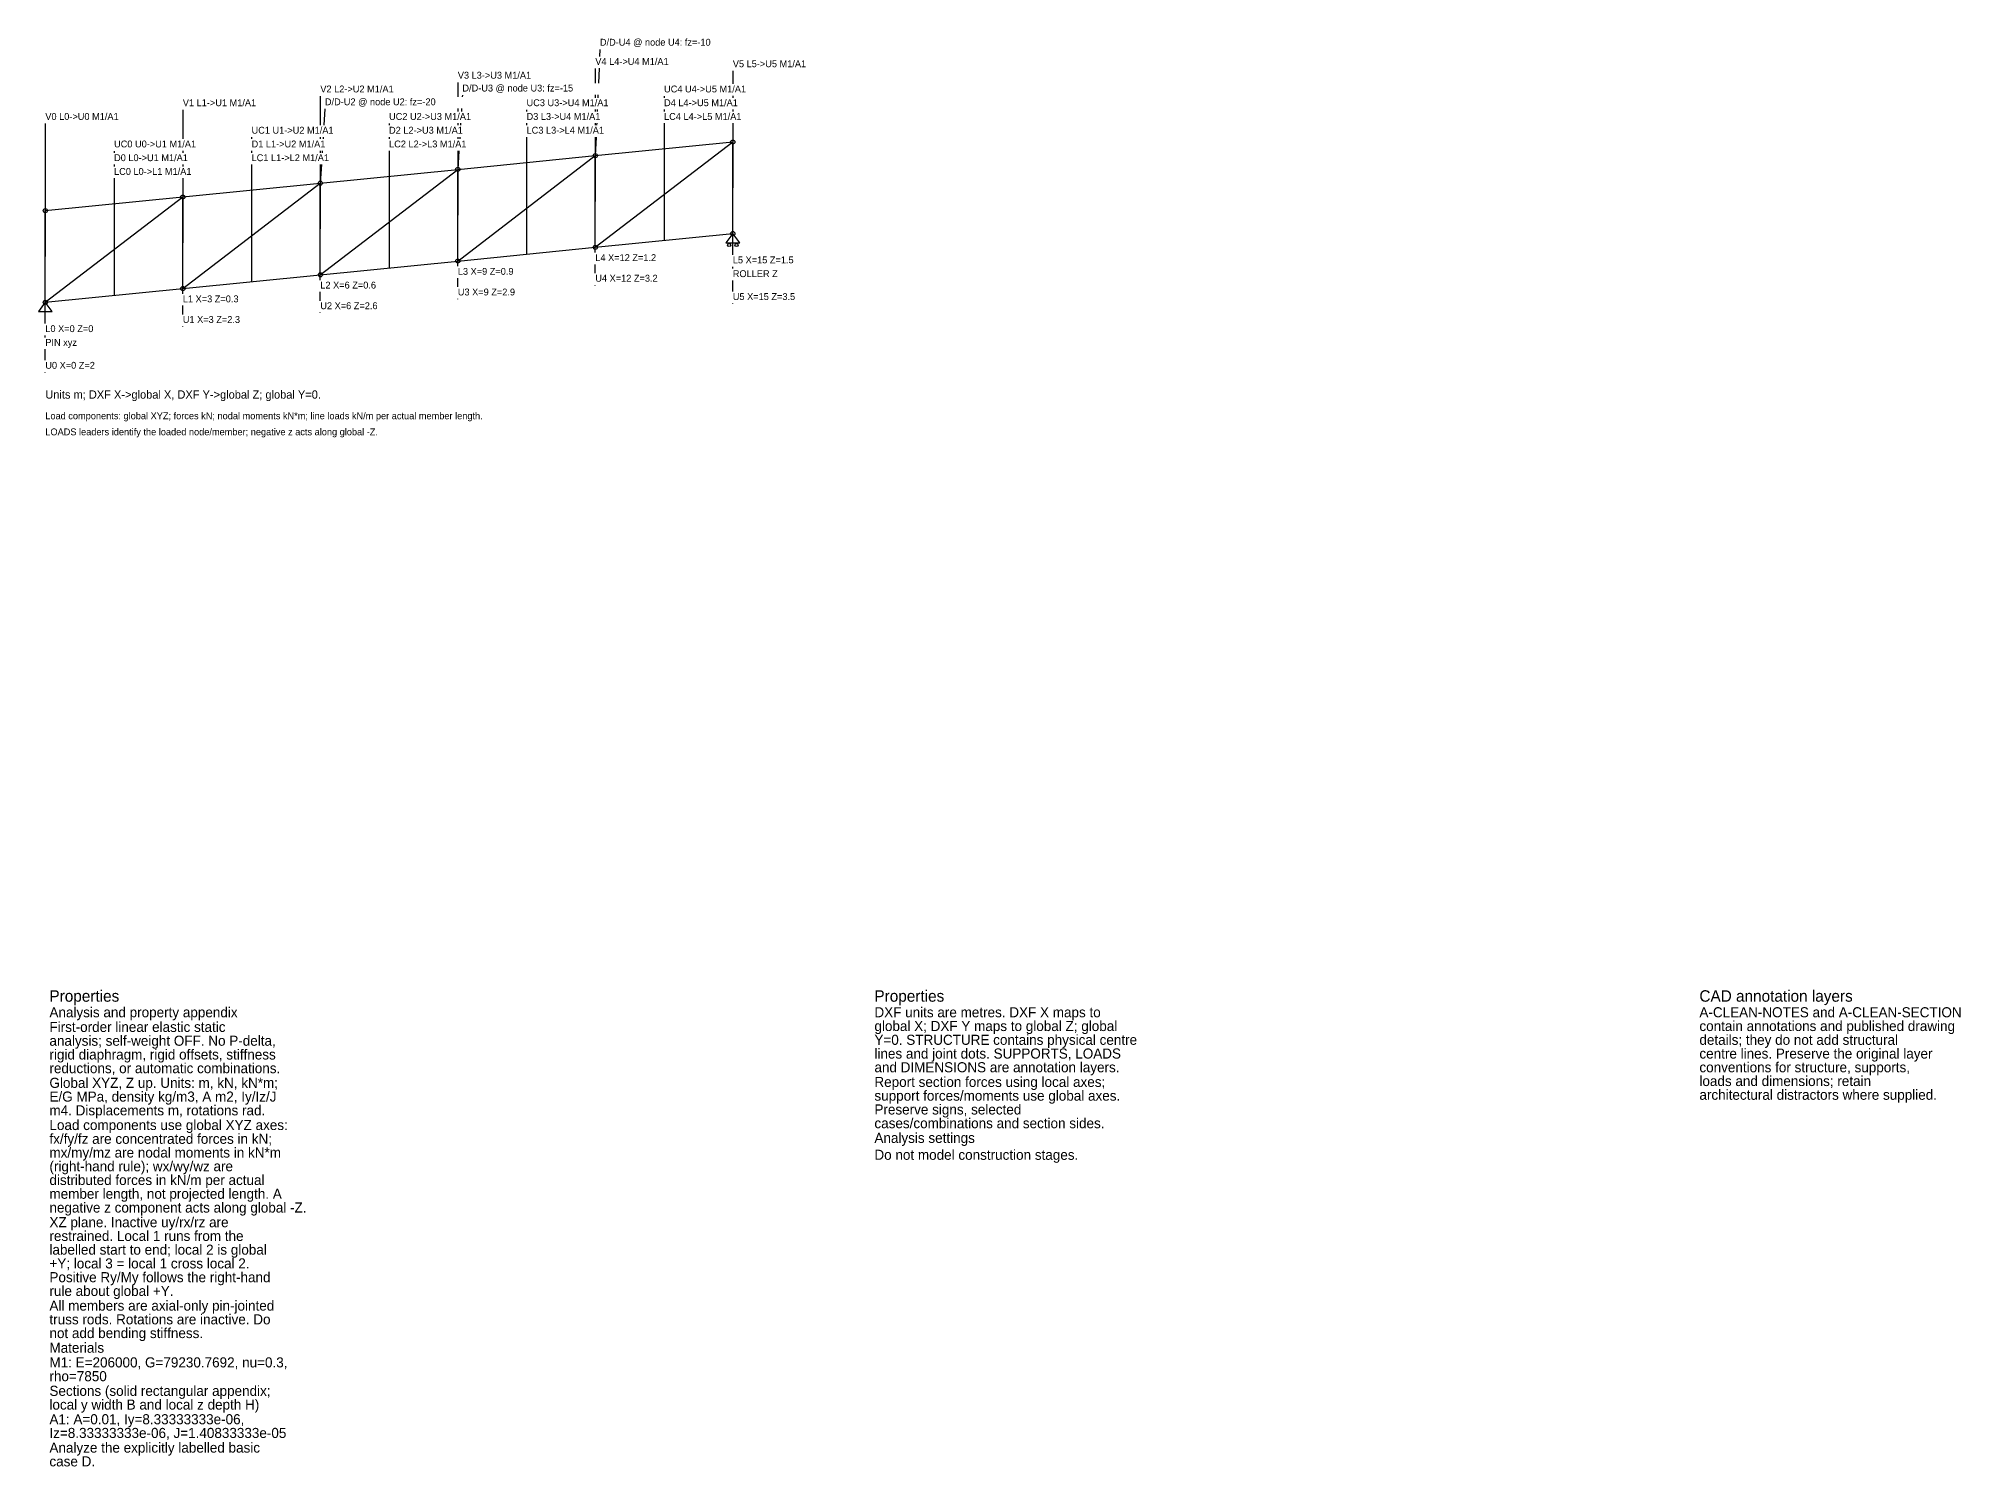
# Model space of a CAD drawing. Header units: metres. Extents: x -0.1 to 41.8, y -25.4 to 5.8.
import ezdxf

# ---------------------------------------------------------------- set-up
doc = ezdxf.new("R2010")
doc.units = ezdxf.units.M
for name, color, linetype in [('DIMENSIONS', 4, 'CONTINUOUS'), ('LOADS', 1, 'CONTINUOUS'), ('STRUCTURE', 7, 'CONTINUOUS'), ('SUPPORTS', 3, 'CONTINUOUS')]:
    doc.layers.add(name, color=color, linetype=linetype)

msp = doc.modelspace()

# ---------------------------------------------------------------- linework, layer by layer
at = {"layer": 'DIMENSIONS'}
for p, q in [((12, 5.1), (12, 4.785)), ((15, 5.05), (15, 4.765)), ((9, 4.8), (9, 4.485)), ((3, 4.2), (3, 3.565)), ((6, 4.5), (6, 3.865)), ((9, 4.228), (9, 4.165)), ((10.5, 4.2), (10.5, 4.165)), ((12, 4.527), (12, 4.465)), ((12, 4.208), (12, 4.165)), ((13.5, 4.5), (13.5, 4.465)), ((13.5, 4.208), (13.5, 4.165)), ((13.5, 4.2), (13.5, 4.165)), ((15, 4.508), (15, 4.465)), ((15, 4.208), (15, 4.165)), ((0, 3.9), (0, 1)), ((7.5, 3.9), (7.5, 3.865)), ((9, 3.908), (9, 3.865)), ((10.5, 3.908), (10.5, 3.865)), ((10.5, 3.9), (10.5, 3.865)), ((12, 3.908), (12, 3.865)), ((13.5, 3.908), (13.5, 3.35)), ((13.5, 3.908), (13.5, 2.35)), ((13.5, 3.9), (13.5, 1.35)), ((15, 3.908), (15, 2.5)), ((4.5, 3.6), (4.5, 3.565)), ((6, 3.607), (6, 3.565)), ((7.5, 3.607), (7.5, 3.565)), ((7.5, 3.6), (7.5, 3.565)), ((9, 3.607), (9, 3.565)), ((10.5, 3.607), (10.5, 3.05)), ((10.5, 3.607), (10.5, 2.05)), ((10.5, 3.6), (10.5, 1.05)), ((12, 3.607), (12, 2.2)), ((15, 1.035), (15, 3.5)), ((1.5, 3.3), (1.5, 3.265)), ((1.5, 3.007), (1.5, 2.965)), ((1.5, 3), (1.5, 2.965)), ((3, 3.308), (3, 3.265)), ((3, 3.007), (3, 2.965)), ((4.5, 3.308), (4.5, 3.265)), ((4.5, 3.3), (4.5, 3.265)), ((4.5, 3.007), (4.5, 2.45)), ((4.5, 3.007), (4.5, 1.45)), ((4.5, 3), (4.5, 0.45)), ((6, 3.308), (6, 3.265)), ((6, 3.007), (6, 1.6)), ((7.5, 3.308), (7.5, 2.75)), ((7.5, 3.308), (7.5, 1.75)), ((7.5, 3.3), (7.5, 0.75)), ((9, 3.308), (9, 1.9)), ((12, 1.085), (12, 3.2)), ((1.5, 2.708), (1.5, 2.15)), ((1.5, 2.708), (1.5, 1.15)), ((1.5, 2.7), (1.5, 0.15)), ((3, 2.708), (3, 1.3)), ((6, 0.485), (6, 2.6)), ((9, 0.785), (9, 2.9)), ((3, 0.185), (3, 2.3)), ((0, -0.465), (0, 2)), ((15, 1.035), (15, 1.5)), ((9, 0.335), (9, 0.528)), ((12, 0.635), (12, 0.827)), ((15, 0.77), (15, 0.777)), ((15, 0.735), (15, 0.777)), ((15, 0.235), (15, 0.477)), ((0, -0.465), (0, 0)), ((6, 0.035), (6, 0.227)), ((9, 0.07), (9, 0.077)), ((12, 0.37), (12, 0.377)), ((3, -0.265), (3, -0.073)), ((6, -0.23), (6, -0.222)), ((15, -0.03), (15, -0.023)), ((0, -0.73), (0, -0.722)), ((0, -0.765), (0, -0.722)), ((3, -0.53), (3, -0.523)), ((0, -1.265), (0, -1.022)), ((0, -1.53), (0, -1.522))]:
    msp.add_line(p, q, dxfattribs=at)
at = {"layer": 'LOADS'}
for p, q in [((12.1, 5.52), (12.093, 5.365)), ((12.082, 5.107), (12.068, 4.785)), ((6.1, 4.22), (6.078, 3.865)), ((9.082, 4.228), (9.078, 4.165)), ((9.1, 4.52), (9.098, 4.485)), ((12.043, 4.208), (12.042, 4.165)), ((12.057, 4.527), (12.055, 4.465)), ((9.062, 3.908), (9.06, 3.865)), ((12.03, 3.908), (12.029, 3.865)), ((6.062, 3.607), (6.06, 3.565)), ((9.044, 3.607), (9.041, 3.565)), ((12.018, 3.607), (12, 3.2)), ((6.025, 3.007), (6, 2.6)), ((6.044, 3.308), (6.041, 3.265)), ((9.025, 3.308), (9, 2.9))]:
    msp.add_line(p, q, dxfattribs=at)
at = {"layer": 'STRUCTURE'}
for p, q in [((12, 3.2), (15, 3.5)), ((12, 1.2), (15, 3.5)), ((15, 1.5), (15, 3.5)), ((9, 2.9), (12, 3.2)), ((9, 0.9), (12, 3.2)), ((12, 1.2), (12, 3.2)), ((3, 2.3), (6, 2.6)), ((3, 0.3), (6, 2.6)), ((6, 2.6), (9, 2.9)), ((6, 0.6), (9, 2.9)), ((6, 0.6), (6, 2.6)), ((9, 0.9), (9, 2.9)), ((0, 2), (3, 2.3)), ((0, 0), (3, 2.3)), ((3, 0.3), (3, 2.3)), ((0, 0), (0, 2)), ((12, 1.2), (15, 1.5)), ((6, 0.6), (9, 0.9)), ((9, 0.9), (12, 1.2)), ((3, 0.3), (6, 0.6)), ((0, 0), (3, 0.3))]:
    msp.add_line(p, q, dxfattribs=at)
for centre in [(15, 3.5), (9, 2.9), (12, 3.2), (6, 2.6), (3, 2.3), (0, 2), (15, 1.5), (9, 0.9), (12, 1.2), (6, 0.6), (0, 0), (3, 0.3)]:
    msp.add_circle(centre, 0.045, dxfattribs=at)
at = {"layer": 'SUPPORTS'}
for p, q in [((15, 1.5), (14.85, 1.3)), ((14.85, 1.3), (15.15, 1.3)), ((15.15, 1.3), (15, 1.5)), ((15, 1.035), (15, 1.5)), ((15, 0.735), (15, 0.777)), ((15, 0.47), (15, 0.477)), ((0, 0), (-0.15, -0.2)), ((0.15, -0.2), (0, 0)), ((0, -0.465), (0, 0)), ((-0.15, -0.2), (0.15, -0.2)), ((0, -0.765), (0, -0.722)), ((0, -1.03), (0, -1.022))]:
    msp.add_line(p, q, dxfattribs=at)
for centre in [(14.92, 1.25), (15.08, 1.25)]:
    msp.add_circle(centre, 0.035, dxfattribs=at)

# ---------------------------------------------------------------- texts
at = {"layer": 'A-CLEAN-NOTES'}
for s, height, p in [('Properties', 0.25, (0.09, -15.262)), ('Properties', 0.25, (18.09, -15.262)), ('CAD annotation layers', 0.25, (36.09, -15.262)), ('Analysis and property appendix', 0.22, (0.09, -15.602)), ('DXF units are metres. DXF X maps to', 0.22, (18.09, -15.602)), ('A-CLEAN-NOTES and A-CLEAN-SECTION', 0.22, (36.09, -15.602)), ('First-order linear elastic static', 0.22, (0.09, -15.922)), ('global X; DXF Y maps to global Z; global', 0.22, (18.09, -15.902)), ('contain annotations and published drawing', 0.22, (36.09, -15.902)), ('analysis; self-weight OFF. No P-delta,', 0.22, (0.09, -16.223)), ('rigid diaphragm, rigid offsets, stiffness', 0.22, (0.09, -16.523)), ('Y=0. STRUCTURE contains physical centre', 0.22, (18.09, -16.203)), ('lines and joint dots. SUPPORTS, LOADS', 0.22, (18.09, -16.503)), ('details; they do not add structural', 0.22, (36.09, -16.203)), ('centre lines. Preserve the original layer', 0.22, (36.09, -16.503)), ('reductions, or automatic combinations.', 0.22, (0.09, -16.822)), ('and DIMENSIONS are annotation layers.', 0.22, (18.09, -16.802)), ('conventions for structure, supports,', 0.22, (36.09, -16.802)), ('Global XYZ, Z up. Units: m, kN, kN*m;', 0.22, (0.09, -17.142)), ('support forces/moments use global axes.', 0.22, (18.09, -17.422)), ('Report section forces using local axes;', 0.22, (18.09, -17.122)), ('architectural distractors where supplied.', 0.22, (36.09, -17.402)), ('loads and dimensions; retain', 0.22, (36.09, -17.102)), ('m4. Displacements m, rotations rad.', 0.22, (0.09, -17.742)), ('E/G MPa, density kg/m3, A m2, Iy/Iz/J', 0.22, (0.09, -17.442)), ('Preserve signs, selected', 0.22, (18.09, -17.723)), ('Load components use global XYZ axes:', 0.22, (0.09, -18.062)), ('cases/combinations and section sides.', 0.22, (18.09, -18.023)), ('fx/fy/fz are concentrated forces in kN;', 0.22, (0.09, -18.363)), ('mx/my/mz are nodal moments in kN*m', 0.22, (0.09, -18.663)), ('Analysis settings', 0.22, (18.09, -18.343)), ('(right-hand rule); wx/wy/wz are', 0.22, (0.09, -18.962)), ('Do not model construction stages.', 0.22, (18.09, -18.712)), ('distributed forces in kN/m per actual', 0.22, (0.09, -19.262)), ('member length, not projected length. A', 0.22, (0.09, -19.562)), ('negative z component acts along global -Z.', 0.22, (0.09, -19.863)), ('XZ plane. Inactive uy/rx/rz are', 0.22, (0.09, -20.183)), ('restrained. Local 1 runs from the', 0.22, (0.09, -20.483)), ('+Y; local 3 = local 1 cross local 2.', 0.22, (0.09, -21.082)), ('labelled start to end; local 2 is global', 0.22, (0.09, -20.782)), ('Positive Ry/My follows the right-hand', 0.22, (0.09, -21.383)), ('All members are axial-only pin-jointed', 0.22, (0.09, -22.003)), ('rule about global +Y.', 0.22, (0.09, -21.683)), ('truss rods. Rotations are inactive. Do', 0.22, (0.09, -22.303)), ('not add bending stiffness.', 0.22, (0.09, -22.602)), ('Materials', 0.22, (0.09, -22.922)), ('M1: E=206000, G=79230.7692, nu=0.3,', 0.22, (0.09, -23.242)), ('rho=7850', 0.22, (0.09, -23.543)), ('Sections (solid rectangular appendix;', 0.22, (0.09, -23.863)), ('A1: A=0.01, Iy=8.33333333e-06,', 0.22, (0.09, -24.483)), ('local y width B and local z depth H)', 0.22, (0.09, -24.163)), ('Iz=8.33333333e-06, J=1.40833333e-05', 0.22, (0.09, -24.782)), ('Analyze the explicitly labelled basic', 0.22, (0.09, -25.102)), ('case D.', 0.22, (0.09, -25.402))]:
    msp.add_text(s, height=height, dxfattribs=at).set_placement(p)
at = {"layer": 'DIMENSIONS'}
for s, height, p in [('V3 L3->U3 M1/A1', 0.15, (9, 4.88)), ('V4 L4->U4 M1/A1', 0.15, (12, 5.18)), ('V5 L5->U5 M1/A1', 0.15, (15, 5.13)), ('V2 L2->U2 M1/A1', 0.15, (6, 4.58)), ('UC4 U4->U5 M1/A1', 0.15, (13.5, 4.58)), ('V1 L1->U1 M1/A1', 0.15, (3, 4.28)), ('UC3 U3->U4 M1/A1', 0.15, (10.5, 4.28)), ('D4 L4->U5 M1/A1', 0.15, (13.5, 4.28)), ('V0 L0->U0 M1/A1', 0.15, (0, 3.98)), ('UC1 U1->U2 M1/A1', 0.15, (4.5, 3.68)), ('UC2 U2->U3 M1/A1', 0.15, (7.5, 3.98)), ('D2 L2->U3 M1/A1', 0.15, (7.5, 3.68)), ('D3 L3->U4 M1/A1', 0.15, (10.5, 3.98)), ('LC3 L3->L4 M1/A1', 0.15, (10.5, 3.68)), ('LC4 L4->L5 M1/A1', 0.15, (13.5, 3.98)), ('UC0 U0->U1 M1/A1', 0.15, (1.5, 3.38)), ('D1 L1->U2 M1/A1', 0.15, (4.5, 3.38)), ('LC2 L2->L3 M1/A1', 0.15, (7.5, 3.38)), ('D0 L0->U1 M1/A1', 0.15, (1.5, 3.08)), ('LC0 L0->L1 M1/A1', 0.15, (1.5, 2.78)), ('LC1 L1->L2 M1/A1', 0.15, (4.5, 3.08)), ('L4 X=12 Z=1.2', 0.15, (12, 0.9)), ('L5 X=15 Z=1.5', 0.15, (15, 0.85)), ('L2 X=6 Z=0.6', 0.15, (6, 0.3)), ('L3 X=9 Z=0.9', 0.15, (9, 0.6)), ('U4 X=12 Z=3.2', 0.15, (12, 0.45)), ('L1 X=3 Z=0.3', 0.15, (3, 0)), ('U2 X=6 Z=2.6', 0.15, (6, -0.15)), ('U3 X=9 Z=2.9', 0.15, (9, 0.15)), ('U5 X=15 Z=3.5', 0.15, (15, 0.05)), ('U1 X=3 Z=2.3', 0.15, (3, -0.45)), ('L0 X=0 Z=0', 0.15, (0, -0.65)), ('U0 X=0 Z=2', 0.15, (0, -1.45)), ('Units m; DXF X->global X, DXF Y->global Z; global Y=0.', 0.18, (0, -2.102))]:
    msp.add_text(s, height=height, dxfattribs=at).set_placement(p)
at = {"layer": 'LOADS'}
for s, p in [('D/D-U4 @ node U4: fz=-10', (12.1, 5.6)), ('D/D-U3 @ node U3: fz=-15', (9.1, 4.6)), ('D/D-U2 @ node U2: fz=-20', (6.1, 4.3)), ('Load components: global XYZ; forces kN; nodal moments kN*m; line loads kN/m per actual member length.', (0, -2.552)), ('LOADS leaders identify the loaded node/member; negative z acts along global -Z.', (0, -2.902))]:
    msp.add_text(s, height=0.15, dxfattribs=at).set_placement(p)
at = {"layer": 'SUPPORTS'}
for s, p in [('ROLLER Z', (15, 0.55)), ('PIN xyz', (0, -0.95))]:
    msp.add_text(s, height=0.15, dxfattribs=at).set_placement(p)

doc.saveas('drawing.dxf')
